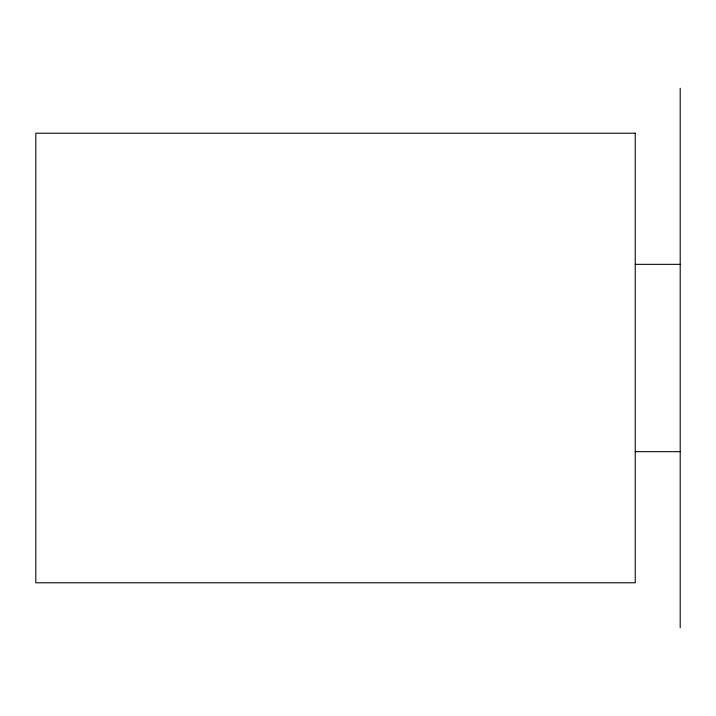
<?xml version="1.0" encoding="UTF-8"?>
<svg xmlns="http://www.w3.org/2000/svg" width="716" height="716" viewBox="0 0 716 716"><rect width="100%" height="100%" fill="white"/><g stroke="black" fill="none" stroke-linecap="round" stroke-linejoin="round"><path stroke-width="1.07" d="M635.244 264.338L680.2 264.338M635.244 451.662L680.2 451.662M680.2 88.247L680.2 627.753M635.244 133.212L35.8 133.212L35.8 582.788L635.244 582.788L635.244 133.212"/></g></svg>
